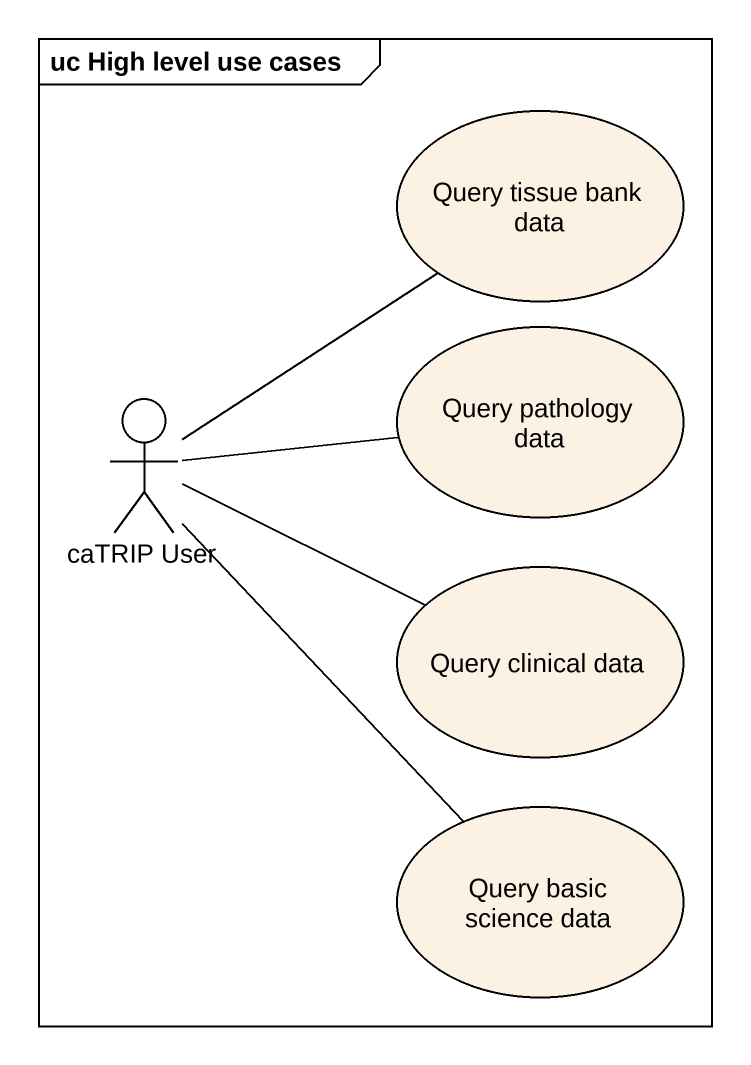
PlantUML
@startuml
mainframe uc High level use cases
usecase "Query tissue bank data" as Query_tissue_bank_data
usecase "Query pathology data" as Query_pathology_data
actor "caTRIP User" as caTRIP_User
usecase "Query clinical data" as Query_clinical_data
usecase "Query basic science data" as Query_basic_science_data
caTRIP_User -up- Query_tissue_bank_data
caTRIP_User -right- Query_pathology_data
caTRIP_User -right- Query_clinical_data
caTRIP_User -- Query_basic_science_data
@enduml
